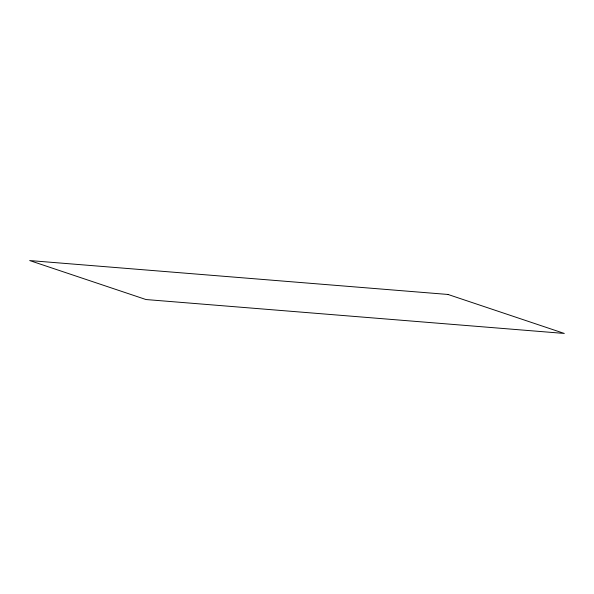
<?xml version="1.0" encoding="UTF-8"?>
<svg xmlns="http://www.w3.org/2000/svg" width="594" height="594" viewBox="0 0 594 594"><rect width="100%" height="100%" fill="white"/><g stroke="black" fill="none" stroke-linecap="round" stroke-linejoin="round"><path stroke-width="0.89" d="M448.002 294.461L29.7 260.558L145.998 299.539L564.3 333.442L448.002 294.461"/></g></svg>
